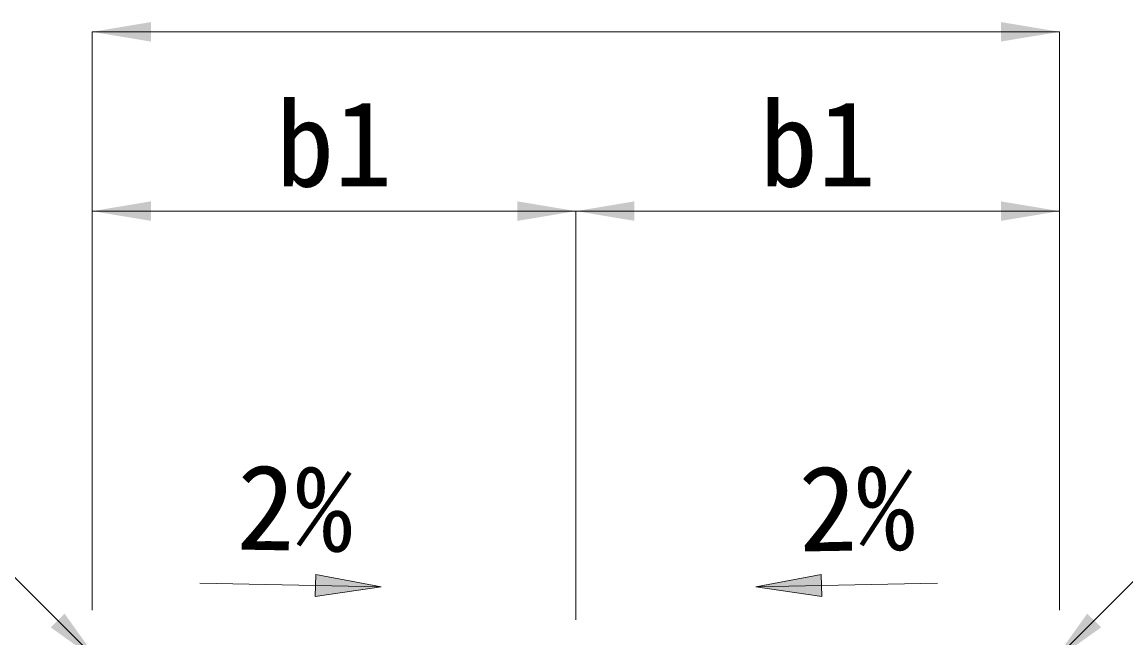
# Model space of a CAD drawing. Units: millimetres, scale not verified. Extents: x 63886 to 97934, y 3628 to 26930.
# Drawn here: x 66017.8 to 66508.5, y 8045.9 to 8319.7 of the extents above; entities that cross this region are included whole.
import ezdxf
from ezdxf.enums import TextEntityAlignment as Align

# ---------------------------------------------------------------- set-up
doc = ezdxf.new("R2010")
doc.units = ezdxf.units.MM
doc.header["$LTSCALE"] = 30
doc.layers.add('寸法線', color=7, linetype='Continuous', lineweight=9)
doc.layers.add('引出線', color=4, linetype='Continuous', lineweight=9)
doc.styles.add('ＭＳ ゴシック', font='')
doc.styles.get('ＭＳ ゴシック').set_extended_font_data('MS Gothic')

# ---------------------------------------------------------------- blocks, each defined once
blk = doc.blocks.new('filled_arrow')
at = {"color": 0, "linetype": 'Continuous', "lineweight": -2}
blk.add_solid([(7.5, 1.25), (0, 0), (7.5, -1.25)], dxfattribs=at)

msp = doc.modelspace()

# ---------------------------------------------------------------- hatches: boundary and pattern name
at = {"layer": '引出線'}
for points in [[(66148.31, 8074), (66148.11, 8064.25), (66177.46, 8068.54)], [(66373.07, 8074), (66373.27, 8064.25), (66343.92, 8068.54)]]:
    msp.add_hatch(color=256, dxfattribs=at).paths.add_polyline_path(points)

# ---------------------------------------------------------------- linework, layer by layer
at = {"layer": '寸法線'}
for p, q in [((66048.97, 8315.36), (66478.97, 8315.36)), ((66048.97, 8058.27), (66048.97, 8315.36)), ((66478.97, 8058.27), (66478.97, 8315.36)), ((66048.97, 8235.64), (66263.97, 8235.64)), ((66048.97, 8058.27), (66048.97, 8235.64)), ((66263.97, 8053.97), (66263.97, 8235.64)), ((66263.97, 8235.64), (66478.97, 8235.64)), ((66263.97, 8053.97), (66263.97, 8235.64)), ((66478.97, 8058.27), (66478.97, 8235.64))]:
    msp.add_line(p, q, dxfattribs=at)
at = {"layer": '引出線'}
for p, q in [((66096.72, 8070.15), (66177.45, 8068.54)), ((66424.66, 8070.15), (66343.92, 8068.54))]:
    msp.add_line(p, q, dxfattribs=at)
for points in [[(66051.97, 8035.21), (65960.47, 8126.7), (65893.37, 8126.7)], [(66475.97, 8035.21), (66562.22, 8121.45), (66629.32, 8121.45)]]:
    msp.add_lwpolyline(points, dxfattribs=at)
at = {"layer": '引出線', "lineweight": 13}
for points in [[(66148.31, 8074), (66148.11, 8064.25), (66177.46, 8068.54)], [(66373.07, 8074), (66373.27, 8064.25), (66343.92, 8068.54)]]:
    msp.add_lwpolyline(points, close=True, dxfattribs=at)

# ---------------------------------------------------------------- block references
at = {"layer": '寸法線', "xscale": 3.47, "yscale": 3.47}
for p in [(66048.97, 8315.36), (66048.97, 8235.64), (66263.97, 8235.64)]:
    msp.add_blockref('filled_arrow', p, dxfattribs=at)
at = {"layer": '寸法線', "xscale": 3.47, "yscale": 3.47, "rotation": 180}
for p in [(66478.97, 8315.36), (66263.97, 8235.64), (66478.97, 8235.64)]:
    msp.add_blockref('filled_arrow', p, dxfattribs=at)
at = {"layer": '引出線', "xscale": 3.47, "yscale": 3.47}
for p, rotation in [((66051.97, 8035.21), 135), ((66475.97, 8035.21), 45)]:
    msp.add_blockref('filled_arrow', p, dxfattribs=dict(at, rotation=rotation))

# ---------------------------------------------------------------- texts
at = {"layer": '寸法線', "style": 'ＭＳ ゴシック'}
for p in [(66156.47, 8265.64), (66371.47, 8265.64)]:
    msp.add_text('b1', height=37.98, dxfattribs=at).set_placement(p, align=Align.MIDDLE_CENTER)
at = {"layer": '引出線', "style": 'ＭＳ ゴシック'}
for rotation, p in [(359, (66139.1, 8103.72)), (1, (66388.85, 8103.72))]:
    msp.add_text('2%', height=37.98, rotation=rotation, dxfattribs=at).set_placement(p, align=Align.MIDDLE_CENTER)

doc.saveas('drawing.dxf')
